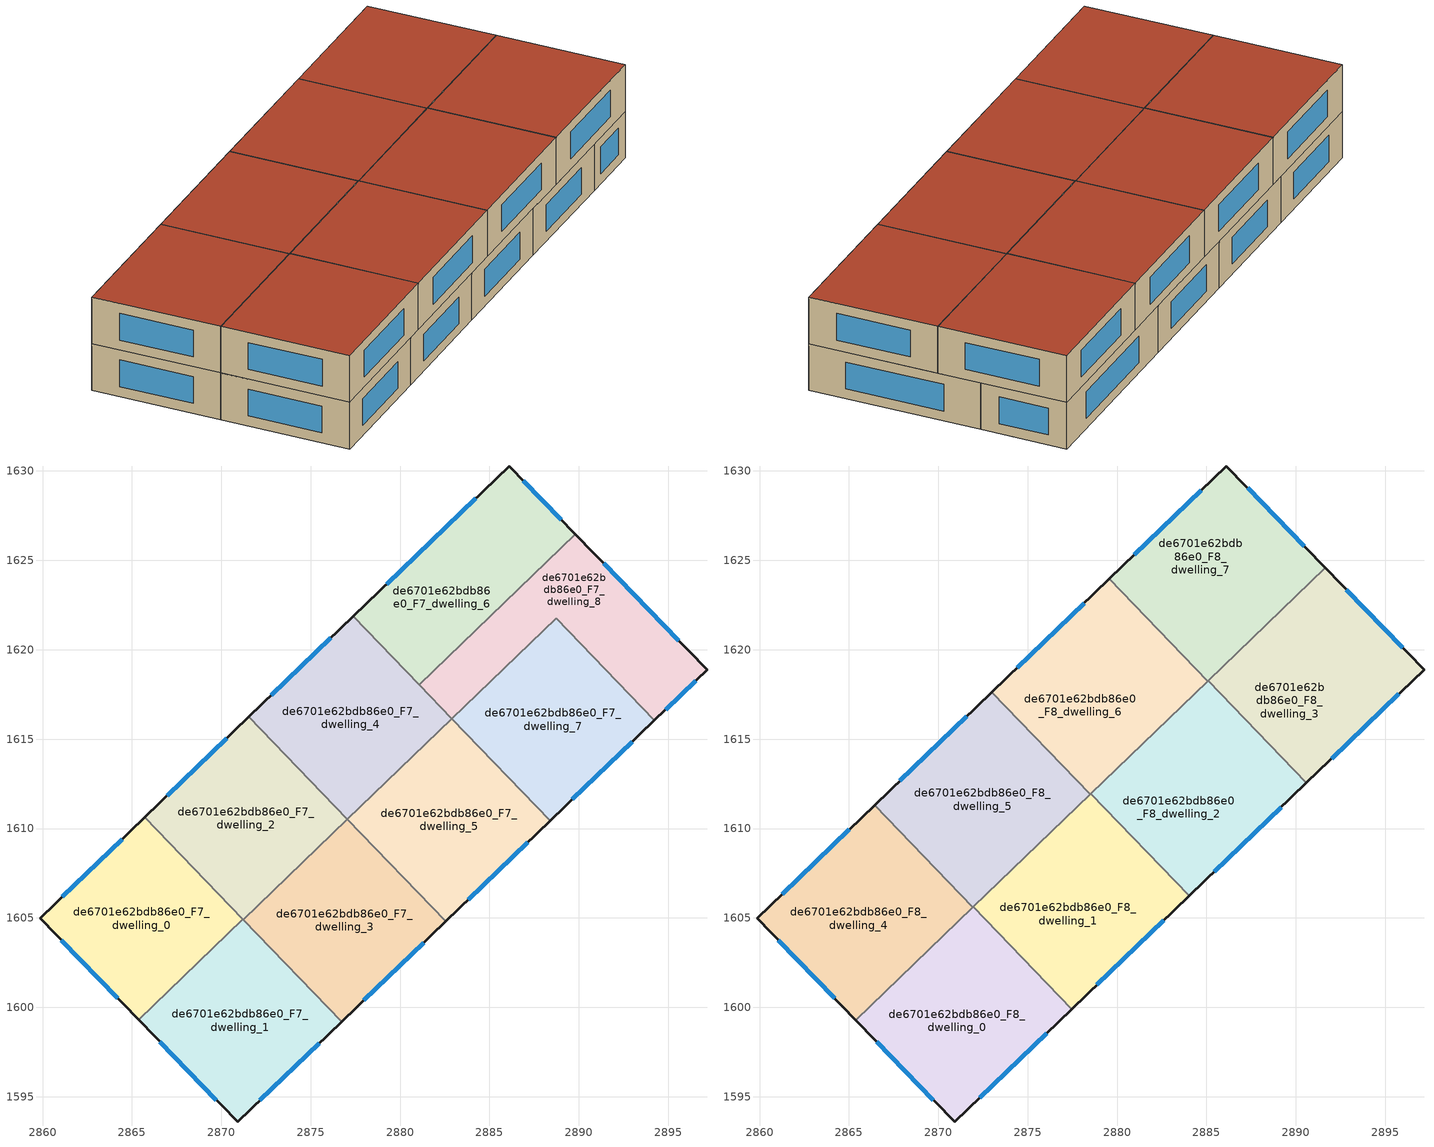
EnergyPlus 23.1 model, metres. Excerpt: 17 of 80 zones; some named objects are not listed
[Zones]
de6701e62bdb86e0_F7_dwelling_0
 floor to de6701e62bdb86e0_F6_dwelling_0 (EU_floor_Construction): 2865.72,1610.62 2871.21,1604.92 2865.38,1599.3 2859.86,1604.98 z21
 wall outside (EU_wall_Construction): 2865.72,1610.62 2859.86,1604.98 2865.38,1599.3 z21:24
 wall to de6701e62bdb86e0_F7_dwelling_1 (EU_wall_Construction): 2865.38,1599.3 2871.21,1604.92 z21:24
 wall to de6701e62bdb86e0_F7_dwelling_2 (EU_wall_Construction): 2871.21,1604.92 2865.72,1610.62 z21:24
 window (EU_Window_Construction): 2861.04,1603.76 2864.19,1600.51 / 2864.46,1609.41 2861.11,1606.19 z21.64:23.36
de6701e62bdb86e0_F7_dwelling_1
 floor to de6701e62bdb86e0_F6_dwelling_1 (EU_floor_Construction): 2871.21,1604.92 2876.73,1599.19 2870.91,1593.59 2865.38,1599.3 z21
 wall outside (EU_wall_Construction): 2865.38,1599.3 2870.91,1593.59 2876.73,1599.19 z21:24
 wall to de6701e62bdb86e0_F7_dwelling_3 (EU_wall_Construction): 2876.73,1599.19 2871.22,1604.9 z21:24
 wall to de6701e62bdb86e0_F7_dwelling_2 (EU_wall_Construction): 2871.22,1604.91 2871.21,1604.92 z21:24
 window (EU_Window_Construction): 2866.56,1598.07 2869.73,1594.81 / 2872.16,1594.79 2875.48,1597.99 z21.64:23.36
de6701e62bdb86e0_F7_dwelling_2
 floor to de6701e62bdb86e0_F6_dwelling_2 (EU_floor_Construction): 2871.55,1616.24 2877.05,1610.53 2871.22,1604.91 2865.72,1610.62 z21
 wall outside (EU_wall_Construction): 2871.55,1616.24 2865.72,1610.62 z21:24
 wall to de6701e62bdb86e0_F7_dwelling_4 (EU_wall_Construction): 2877.05,1610.53 2871.55,1616.24 z21:24
 wall to de6701e62bdb86e0_F7_dwelling_3 (EU_wall_Construction): 2871.22,1604.91 2877.05,1610.53 z21:24
 window (EU_Window_Construction): 2870.3,1615.04 2866.96,1611.82 z21.64:23.36
 ceiling adiabatic (EU_roof_Construction): 2877.05,1610.53 2871.55,1616.24 2866.43,1611.31 2871.94,1605.6 z24
de6701e62bdb86e0_F7_dwelling_3
 floor to de6701e62bdb86e0_F6_dwelling_3 (EU_floor_Construction): 2877.05,1610.53 2882.56,1604.81 2876.73,1599.19 2871.22,1604.91 z21
 wall outside (EU_wall_Construction): 2876.73,1599.19 2882.56,1604.81 z21:24
 wall to de6701e62bdb86e0_F7_dwelling_5 (EU_wall_Construction): 2882.56,1604.81 2877.05,1610.53 z21:24
 window (EU_Window_Construction): 2877.98,1600.39 2881.31,1603.61 z21.64:23.36
de6701e62bdb86e0_F7_dwelling_4
 floor to de6701e62bdb86e0_F6_dwelling_4 (EU_floor_Construction): 2877.38,1621.86 2882.89,1616.14 2877.05,1610.53 2871.55,1616.24 z21
 wall outside (EU_wall_Construction): 2877.38,1621.86 2871.55,1616.24 z21:24
 wall to de6701e62bdb86e0_F7_dwelling_5 (EU_wall_Construction): 2877.05,1610.53 2882.89,1616.14 z21:24
 wall to de6701e62bdb86e0_F7_dwelling_6 (EU_wall_Construction): 2881.06,1618.04 2877.38,1621.86 z21:24
 wall to de6701e62bdb86e0_F7_dwelling_8 (EU_wall_Construction): 2882.89,1616.14 2881.06,1618.04 z21:24
 window (EU_Window_Construction): 2876.13,1620.66 2872.8,1617.44 z21.64:23.36
 ceiling adiabatic (EU_roof_Construction): 2878.5,1611.92 2873,1617.63 2871.55,1616.24 2877.05,1610.53 z24
de6701e62bdb86e0_F7_dwelling_5
 floor to de6701e62bdb86e0_F6_dwelling_5 (EU_floor_Construction): 2882.89,1616.14 2888.39,1610.43 2882.56,1604.81 2877.05,1610.53 z21
 wall outside (EU_wall_Construction): 2882.56,1604.81 2888.39,1610.43 z21:24
 wall to de6701e62bdb86e0_F7_dwelling_7 (EU_wall_Construction): 2888.39,1610.43 2882.89,1616.14 z21:24
 window (EU_Window_Construction): 2883.81,1606.01 2887.14,1609.23 z21.64:23.36
 ceiling adiabatic (EU_roof_Construction): 2884.03,1606.23 2882.56,1604.81 2888.39,1610.43 2882.89,1616.14 2878.52,1611.94 z24
de6701e62bdb86e0_F7_dwelling_6
 floor to de6701e62bdb86e0_F6_dwelling_6 (EU_floor_Construction): 2886.11,1630.27 2889.8,1626.47 2881.06,1618.04 2877.38,1621.86 z21
 wall outside (EU_wall_Construction): 2889.8,1626.47 2886.11,1630.27 2877.38,1621.86 z21:24
 wall to de6701e62bdb86e0_F7_dwelling_8 (EU_wall_Construction): 2881.06,1618.04 2889.8,1626.47 z21:24
 window (EU_Window_Construction): 2889.01,1627.28 2886.9,1629.45 / 2884.24,1628.47 2879.25,1623.66 z21.64:23.36
de6701e62bdb86e0_F7_dwelling_7
 floor to de6701e62bdb86e0_F6_dwelling_7 (EU_floor_Construction): 2888.72,1621.76 2894.23,1616.05 2888.39,1610.43 2882.89,1616.14 z21
 wall outside (EU_wall_Construction): 2888.39,1610.43 2894.23,1616.05 z21:24
 wall to de6701e62bdb86e0_F7_dwelling_8 (EU_wall_Construction): 2894.23,1616.05 2888.72,1621.76 2882.89,1616.14 z21:24
 window (EU_Window_Construction): 2889.64,1611.63 2892.98,1614.85 z21.64:23.36
de6701e62bdb86e0_F7_dwelling_8
 floor to de6701e62bdb86e0_F6_dwelling_8 (EU_floor_Construction): 2889.8,1626.47 2897.17,1618.88 2894.23,1616.05 2888.72,1621.76 2882.89,1616.14 2881.06,1618.04 z21
 wall outside (EU_wall_Construction): 2894.23,1616.05 2897.17,1618.88 2889.8,1626.47 z21:24
 window (EU_Window_Construction): 2895.59,1620.51 2891.38,1624.84 / 2894.86,1616.66 2896.54,1618.27 z21.64:23.36
de6701e62bdb86e0_F8_dwelling_0
 floor to de6701e62bdb86e0_F7_dwelling_1 (EU_floor_Construction): 2871.22,1604.9 2876.73,1599.19 2870.91,1593.59 2865.39,1599.29 z24
 floor to de6701e62bdb86e0_F7_dwelling_3 (EU_floor_Construction): 2871.96,1605.62 2877.47,1599.9 2876.73,1599.19 2871.22,1604.91 z24
 wall outside (EU_wall_Construction): 2865.39,1599.29 2870.91,1593.59 2877.47,1599.9 z24:27
 wall to de6701e62bdb86e0_F8_dwelling_1 (EU_wall_Construction): 2877.47,1599.9 2871.96,1605.62 z24:27
 wall to de6701e62bdb86e0_F8_dwelling_4 (EU_wall_Construction): 2871.94,1605.6 2865.39,1599.29 z24:27
 wall to de6701e62bdb86e0_F8_dwelling_5 (EU_wall_Construction): 2871.96,1605.62 2871.94,1605.6 z24:27
 window (EU_Window_Construction): 2872.32,1594.94 2876.06,1598.55 / 2866.57,1598.07 2869.73,1594.81 z24.64:26.36
 roof outside (EU_roof_Construction): 2877.47,1599.9 2871.96,1605.62 2865.39,1599.29 2870.91,1593.59 z27
de6701e62bdb86e0_F8_dwelling_1
 floor to de6701e62bdb86e0_F7_dwelling_3 (EU_floor_Construction): 2877.06,1610.52 2882.56,1604.81 2877.47,1599.9 2871.96,1605.62 z24
 floor to de6701e62bdb86e0_F7_dwelling_5 (EU_floor_Construction): 2878.52,1611.94 2884.03,1606.23 2882.56,1604.81 2877.06,1610.52 z24
 wall outside (EU_wall_Construction): 2877.47,1599.9 2884.03,1606.23 z24:27
 wall to de6701e62bdb86e0_F8_dwelling_2 (EU_wall_Construction): 2884.03,1606.23 2878.52,1611.94 z24:27
 wall to de6701e62bdb86e0_F8_dwelling_5 (EU_wall_Construction): 2878.5,1611.92 2871.96,1605.62 z24:27
 wall to de6701e62bdb86e0_F8_dwelling_6 (EU_wall_Construction): 2878.52,1611.94 2878.5,1611.92 z24:27
 window (EU_Window_Construction): 2878.87,1601.26 2882.62,1604.87 z24.64:26.36
 roof outside (EU_roof_Construction): 2884.03,1606.23 2878.52,1611.94 2871.96,1605.62 2877.47,1599.9 z27
de6701e62bdb86e0_F8_dwelling_2
 floor adiabatic (EU_floor_Construction): 2882.89,1616.14 2888.39,1610.43 2884.03,1606.23 2878.52,1611.94 z24
 floor to de6701e62bdb86e0_F7_dwelling_7 (EU_floor_Construction): 2885.09,1618.26 2890.59,1612.55 2888.39,1610.43 2882.89,1616.14 z24
 wall outside (EU_wall_Construction): 2884.03,1606.23 2890.59,1612.55 z24:27
 wall to de6701e62bdb86e0_F8_dwelling_3 (EU_wall_Construction): 2890.59,1612.55 2885.09,1618.26 z24:27
 wall to de6701e62bdb86e0_F8_dwelling_6 (EU_wall_Construction): 2885.07,1618.24 2878.52,1611.94 z24:27
 wall to de6701e62bdb86e0_F8_dwelling_7 (EU_wall_Construction): 2885.09,1618.26 2885.07,1618.24 z24:27
 window (EU_Window_Construction): 2885.43,1607.58 2889.19,1611.19 z24.64:26.36
 roof outside (EU_roof_Construction): 2890.59,1612.55 2885.09,1618.26 2878.52,1611.94 2884.03,1606.23 z27
de6701e62bdb86e0_F8_dwelling_3
 floor to de6701e62bdb86e0_F7_dwelling_7 (EU_floor_Construction): 2888.72,1621.76 2894.23,1616.05 2890.59,1612.55 2885.09,1618.26 z24
 floor to de6701e62bdb86e0_F7_dwelling_8 (EU_floor_Construction): 2891.64,1624.57 2897.17,1618.88 2894.23,1616.05 2888.72,1621.76 z24
 wall outside (EU_wall_Construction): 2890.59,1612.55 2897.17,1618.88 2891.64,1624.57 z24:27
 wall to de6701e62bdb86e0_F8_dwelling_7 (EU_wall_Construction): 2891.64,1624.57 2885.09,1618.26 z24:27
 window (EU_Window_Construction): 2895.98,1620.1 2892.82,1623.35 / 2892,1613.9 2895.76,1617.52 z24.64:26.36
 roof outside (EU_roof_Construction): 2897.17,1618.88 2891.64,1624.57 2885.09,1618.26 2890.59,1612.55 z27
de6701e62bdb86e0_F8_dwelling_4
 floor to de6701e62bdb86e0_F7_dwelling_0 (EU_floor_Construction): 2865.72,1610.62 2871.21,1604.92 2865.38,1599.3 2859.86,1604.98 z24
 floor to de6701e62bdb86e0_F7_dwelling_2 (EU_floor_Construction): 2866.43,1611.31 2871.94,1605.6 2871.22,1604.91 2865.72,1610.62 z24
 floor to de6701e62bdb86e0_F7_dwelling_1 (EU_floor_Construction): 2871.21,1604.92 2871.22,1604.9 2865.39,1599.29 2865.38,1599.3 z24
 wall outside (EU_wall_Construction): 2866.43,1611.31 2859.86,1604.98 2865.39,1599.29 z24:27
 wall to de6701e62bdb86e0_F8_dwelling_5 (EU_wall_Construction): 2871.94,1605.6 2866.43,1611.31 z24:27
 window (EU_Window_Construction): 2861.04,1603.76 2864.2,1600.5 / 2865.02,1609.96 2861.27,1606.34 z24.64:26.36
 roof outside (EU_roof_Construction): 2871.94,1605.6 2866.43,1611.31 2859.86,1604.98 2865.39,1599.29 z27
de6701e62bdb86e0_F8_dwelling_5
 floor adiabatic (EU_floor_Construction): 2873,1617.63 2878.5,1611.92 2871.94,1605.6 2866.43,1611.31 z24
 wall outside (EU_wall_Construction): 2873,1617.63 2866.43,1611.31 z24:27
 wall to de6701e62bdb86e0_F8_dwelling_6 (EU_wall_Construction): 2878.5,1611.92 2873,1617.63 z24:27
 window (EU_Window_Construction): 2871.59,1616.28 2867.84,1612.67 z24.64:26.36
 roof outside (EU_roof_Construction): 2878.5,1611.92 2873,1617.63 2866.43,1611.31 2871.94,1605.6 z27
de6701e62bdb86e0_F8_dwelling_6
 floor to de6701e62bdb86e0_F7_dwelling_4 (EU_floor_Construction): 2877.38,1621.86 2882.89,1616.14 2878.5,1611.92 2873,1617.63 z24
 floor to de6701e62bdb86e0_F7_dwelling_6 (EU_floor_Construction): 2879.56,1623.96 2883.24,1620.14 2881.06,1618.04 2877.38,1621.86 z24
 floor to de6701e62bdb86e0_F7_dwelling_8 (EU_floor_Construction): 2883.24,1620.14 2885.07,1618.24 2882.89,1616.14 2881.06,1618.04 z24
 wall outside (EU_wall_Construction): 2879.56,1623.96 2873,1617.63 z24:27
 wall to de6701e62bdb86e0_F8_dwelling_7 (EU_wall_Construction): 2885.07,1618.24 2879.56,1623.96 z24:27
 window (EU_Window_Construction): 2878.15,1622.6 2874.4,1618.99 z24.64:26.36
 roof outside (EU_roof_Construction): 2885.07,1618.24 2879.56,1623.96 2873,1617.63 2878.5,1611.92 z27
de6701e62bdb86e0_F8_dwelling_7
 floor to de6701e62bdb86e0_F7_dwelling_6 (EU_floor_Construction): 2886.11,1630.27 2889.8,1626.47 2883.24,1620.14 2879.56,1623.96 z24
 floor to de6701e62bdb86e0_F7_dwelling_8 (EU_floor_Construction): 2889.8,1626.47 2891.64,1624.57 2885.07,1618.24 2883.24,1620.14 z24
 wall outside (EU_wall_Construction): 2891.64,1624.57 2886.11,1630.27 2879.56,1623.96 z24:27
 window (EU_Window_Construction): 2890.46,1625.79 2887.3,1629.05 / 2884.71,1628.92 2880.96,1625.31 z24.64:26.36
 roof outside (EU_roof_Construction): 2891.64,1624.57 2886.11,1630.27 2879.56,1623.96 2885.07,1618.24 z27
[Building]
EU S2 Campaign: North Axis=0; Terrain=City; Solar Distribution=FullExterior
[Site:Location]
Yerevan-Zvartnots.Intl.AP: Latitude=40.15; Longitude=44.383; Time Zone=4; Elevation=854
[SizingPeriod:WeatherFileDays]
AnnualSizingPeriod: Begin Month=1; Begin Day of Month=1; End Month=12; End Day of Month=31; Day of Week for Start Day=Monday; Use Weather File Daylight Saving Period=No; Use Weather File Rain and Snow Indicators=No
[MATERIAL]
EU_InternalMass_Material: Roughness=MediumRough; Thickness=0.1; Conductivity=1; Density=1800; Specific Heat=900; Thermal Absorptance=0.9; Solar Absorptance=0.7; Visible Absorptance=0.7
[MATERIAL:NOMASS] Roughness=MediumRough; Thermal Absorptance=0.9; Solar Absorptance=0.7; Visible Absorptance=0.7
Name | Thermal Resistance
EU_wall_NoMass | 1.05043
EU_roof_NoMass | 1.45357
EU_floor_NoMass | 0.478065
[WINDOWMATERIAL:SIMPLEGLAZINGSYSTEM]
EU_Window_SimpleGlazing: UFactor=2.5566; Solar Heat Gain Coefficient=0.75; Visible Transmittance=0.75
[CONSTRUCTION]
EU_wall_Construction: EU_wall_NoMass
EU_roof_Construction: EU_roof_NoMass
EU_floor_Construction: EU_floor_NoMass
EU_Window_Construction: EU_Window_SimpleGlazing
EU_InternalMass_Construction: EU_InternalMass_Material
[ZONE] Type=1; Multiplier=1; Ceiling Height=autocalculate; Floor Area=autocalculate; Part of Total Floor Area=Yes
Name | Volume
de6701e62bdb86e0_F7_dwelling_0 | 192.84
de6701e62bdb86e0_F8_dwelling_0; de6701e62bdb86e0_F8_dwelling_3 | 216.922
de6701e62bdb86e0_F7_dwelling_1 | 192.838
de6701e62bdb86e0_F8_dwelling_1 | 216.928
de6701e62bdb86e0_F7_dwelling_2; de6701e62bdb86e0_F7_dwelling_4 | 192.855
de6701e62bdb86e0_F8_dwelling_2 | 216.947
de6701e62bdb86e0_F7_dwelling_3; de6701e62bdb86e0_F7_dwelling_5 | 192.839
de6701e62bdb86e0_F8_dwelling_4; de6701e62bdb86e0_F8_dwelling_7 | 216.961
de6701e62bdb86e0_F8_dwelling_5 | 216.968
de6701e62bdb86e0_F7_dwelling_6 | 192.829
de6701e62bdb86e0_F8_dwelling_6 | 216.984
de6701e62bdb86e0_F7_dwelling_7 | 192.805
de6701e62bdb86e0_F7_dwelling_8 | 192.865
[INTERNALMASS] Construction=EU_InternalMass_Construction
Name | Zone or ZoneList | Surface Area
de6701e62bdb86e0_F7_dwelling_0_EU_InternalMass | de6701e62bdb86e0_F7_dwelling_0 | 64.2799
de6701e62bdb86e0_F7_dwelling_1_EU_InternalMass | de6701e62bdb86e0_F7_dwelling_1 | 64.2777
de6701e62bdb86e0_F7_dwelling_2_EU_InternalMass | de6701e62bdb86e0_F7_dwelling_2 | 64.285
de6701e62bdb86e0_F7_dwelling_3_EU_InternalMass | de6701e62bdb86e0_F7_dwelling_3 | 64.2794
de6701e62bdb86e0_F7_dwelling_4_EU_InternalMass | de6701e62bdb86e0_F7_dwelling_4 | 64.285
de6701e62bdb86e0_F7_dwelling_5_EU_InternalMass | de6701e62bdb86e0_F7_dwelling_5 | 64.2794
de6701e62bdb86e0_F7_dwelling_6_EU_InternalMass | de6701e62bdb86e0_F7_dwelling_6 | 64.2757
de6701e62bdb86e0_F7_dwelling_7_EU_InternalMass | de6701e62bdb86e0_F7_dwelling_7 | 64.2682
de6701e62bdb86e0_F7_dwelling_8_EU_InternalMass | de6701e62bdb86e0_F7_dwelling_8 | 64.2882
de6701e62bdb86e0_F8_dwelling_0_EU_InternalMass | de6701e62bdb86e0_F8_dwelling_0 | 72.3075
de6701e62bdb86e0_F8_dwelling_1_EU_InternalMass | de6701e62bdb86e0_F8_dwelling_1 | 72.3096
de6701e62bdb86e0_F8_dwelling_2_EU_InternalMass | de6701e62bdb86e0_F8_dwelling_2 | 72.3153
de6701e62bdb86e0_F8_dwelling_3_EU_InternalMass | de6701e62bdb86e0_F8_dwelling_3 | 72.3075
de6701e62bdb86e0_F8_dwelling_4_EU_InternalMass | de6701e62bdb86e0_F8_dwelling_4 | 72.3204
de6701e62bdb86e0_F8_dwelling_5_EU_InternalMass | de6701e62bdb86e0_F8_dwelling_5 | 72.3225
de6701e62bdb86e0_F8_dwelling_6_EU_InternalMass | de6701e62bdb86e0_F8_dwelling_6 | 72.3282
de6701e62bdb86e0_F8_dwelling_7_EU_InternalMass | de6701e62bdb86e0_F8_dwelling_7 | 72.3204
[OTHEREQUIPMENT] Fuel Type=Electricity; Design Level Calculation Method=Watts/Area; Power per Zone Floor Area=1; Fraction Latent=0; Fraction Radiant=0; Fraction Lost=0; Carbon Dioxide Generation Rate=0; EndUse Subcategory=EU_Step8_InternalGains
Name | Zone or ZoneList or Space or SpaceList | Schedule
EU_Step8_InternalGain_de6701e62bdb86e0_F7_dwelling_0_f000 | de6701e62bdb86e0_F7_dwelling_0 | EU_Step8_GainSchedule_de6701e62bdb86e0_F7_dwelling_0_f000
EU_Step8_InternalGain_de6701e62bdb86e0_F7_dwelling_1_f000 | de6701e62bdb86e0_F7_dwelling_1 | EU_Step8_GainSchedule_de6701e62bdb86e0_F7_dwelling_1_f000
EU_Step8_InternalGain_de6701e62bdb86e0_F7_dwelling_2_f000 | de6701e62bdb86e0_F7_dwelling_2 | EU_Step8_GainSchedule_de6701e62bdb86e0_F7_dwelling_2_f000
EU_Step8_InternalGain_de6701e62bdb86e0_F7_dwelling_3_f000 | de6701e62bdb86e0_F7_dwelling_3 | EU_Step8_GainSchedule_de6701e62bdb86e0_F7_dwelling_3_f000
EU_Step8_InternalGain_de6701e62bdb86e0_F7_dwelling_4_f000 | de6701e62bdb86e0_F7_dwelling_4 | EU_Step8_GainSchedule_de6701e62bdb86e0_F7_dwelling_4_f000
EU_Step8_InternalGain_de6701e62bdb86e0_F7_dwelling_5_f000 | de6701e62bdb86e0_F7_dwelling_5 | EU_Step8_GainSchedule_de6701e62bdb86e0_F7_dwelling_5_f000
EU_Step8_InternalGain_de6701e62bdb86e0_F7_dwelling_6_f000 | de6701e62bdb86e0_F7_dwelling_6 | EU_Step8_GainSchedule_de6701e62bdb86e0_F7_dwelling_6_f000
EU_Step8_InternalGain_de6701e62bdb86e0_F7_dwelling_7_f000 | de6701e62bdb86e0_F7_dwelling_7 | EU_Step8_GainSchedule_de6701e62bdb86e0_F7_dwelling_7_f000
EU_Step8_InternalGain_de6701e62bdb86e0_F7_dwelling_8_f000 | de6701e62bdb86e0_F7_dwelling_8 | EU_Step8_GainSchedule_de6701e62bdb86e0_F7_dwelling_8_f000
EU_Step8_InternalGain_de6701e62bdb86e0_F8_dwelling_0_f000 | de6701e62bdb86e0_F8_dwelling_0 | EU_Step8_GainSchedule_de6701e62bdb86e0_F8_dwelling_0_f000
EU_Step8_InternalGain_de6701e62bdb86e0_F8_dwelling_1_f000 | de6701e62bdb86e0_F8_dwelling_1 | EU_Step8_GainSchedule_de6701e62bdb86e0_F8_dwelling_1_f000
EU_Step8_InternalGain_de6701e62bdb86e0_F8_dwelling_2_f000 | de6701e62bdb86e0_F8_dwelling_2 | EU_Step8_GainSchedule_de6701e62bdb86e0_F8_dwelling_2_f000
EU_Step8_InternalGain_de6701e62bdb86e0_F8_dwelling_3_f000 | de6701e62bdb86e0_F8_dwelling_3 | EU_Step8_GainSchedule_de6701e62bdb86e0_F8_dwelling_3_f000
EU_Step8_InternalGain_de6701e62bdb86e0_F8_dwelling_4_f000 | de6701e62bdb86e0_F8_dwelling_4 | EU_Step8_GainSchedule_de6701e62bdb86e0_F8_dwelling_4_f000
EU_Step8_InternalGain_de6701e62bdb86e0_F8_dwelling_5_f000 | de6701e62bdb86e0_F8_dwelling_5 | EU_Step8_GainSchedule_de6701e62bdb86e0_F8_dwelling_5_f000
EU_Step8_InternalGain_de6701e62bdb86e0_F8_dwelling_6_f000 | de6701e62bdb86e0_F8_dwelling_6 | EU_Step8_GainSchedule_de6701e62bdb86e0_F8_dwelling_6_f000
EU_Step8_InternalGain_de6701e62bdb86e0_F8_dwelling_7_f000 | de6701e62bdb86e0_F8_dwelling_7 | EU_Step8_GainSchedule_de6701e62bdb86e0_F8_dwelling_7_f000
[ZONEVENTILATION:DESIGNFLOWRATE] Schedule=EU_AlwaysOn; Design Flow Rate Calculation Method=AirChanges/Hour; Air Changes per Hour=0.557805; Ventilation Type=Natural; Fan Pressure Rise=0; Fan Total Efficiency=1; Constant Term Coefficient=1; Temperature Term Coefficient=0; Velocity Term Coefficient=0; Velocity Squared Term Coefficient=0; Minimum Indoor Temperature=-100; Maximum Indoor Temperature=100; Delta Temperature=-100; Minimum Outdoor Temperature=-100; Maximum Outdoor Temperature=100; Maximum Wind Speed=40
Name | Zone or ZoneList or Space or SpaceList
EU_ConstantAir_de6701e62bdb86e0_F7_dwelling_0 | de6701e62bdb86e0_F7_dwelling_0
EU_ConstantAir_de6701e62bdb86e0_F7_dwelling_1 | de6701e62bdb86e0_F7_dwelling_1
EU_ConstantAir_de6701e62bdb86e0_F7_dwelling_2 | de6701e62bdb86e0_F7_dwelling_2
EU_ConstantAir_de6701e62bdb86e0_F7_dwelling_3 | de6701e62bdb86e0_F7_dwelling_3
EU_ConstantAir_de6701e62bdb86e0_F7_dwelling_4 | de6701e62bdb86e0_F7_dwelling_4
EU_ConstantAir_de6701e62bdb86e0_F7_dwelling_5 | de6701e62bdb86e0_F7_dwelling_5
EU_ConstantAir_de6701e62bdb86e0_F7_dwelling_6 | de6701e62bdb86e0_F7_dwelling_6
EU_ConstantAir_de6701e62bdb86e0_F7_dwelling_7 | de6701e62bdb86e0_F7_dwelling_7
EU_ConstantAir_de6701e62bdb86e0_F7_dwelling_8 | de6701e62bdb86e0_F7_dwelling_8
EU_ConstantAir_de6701e62bdb86e0_F8_dwelling_0 | de6701e62bdb86e0_F8_dwelling_0
EU_ConstantAir_de6701e62bdb86e0_F8_dwelling_1 | de6701e62bdb86e0_F8_dwelling_1
EU_ConstantAir_de6701e62bdb86e0_F8_dwelling_2 | de6701e62bdb86e0_F8_dwelling_2
EU_ConstantAir_de6701e62bdb86e0_F8_dwelling_3 | de6701e62bdb86e0_F8_dwelling_3
EU_ConstantAir_de6701e62bdb86e0_F8_dwelling_4 | de6701e62bdb86e0_F8_dwelling_4
EU_ConstantAir_de6701e62bdb86e0_F8_dwelling_5 | de6701e62bdb86e0_F8_dwelling_5
EU_ConstantAir_de6701e62bdb86e0_F8_dwelling_6 | de6701e62bdb86e0_F8_dwelling_6
EU_ConstantAir_de6701e62bdb86e0_F8_dwelling_7 | de6701e62bdb86e0_F8_dwelling_7
[HVACTEMPLATE:ZONE:IDEALLOADSAIRSYSTEM] System Availability Schedule=EU_AlwaysOn; Maximum Heating Supply Air Temperature=50; Minimum Cooling Supply Air Temperature=13; Maximum Heating Supply Air Humidity Ratio=0.0156; Minimum Cooling Supply Air Humidity Ratio=0.0077; Heating Limit=NoLimit; Cooling Limit=NoLimit; Heating Availability Schedule=EU_AlwaysOn; Cooling Availability Schedule=EU_CoolingOff; Dehumidification Control Type=ConstantSensibleHeatRatio; Cooling Sensible Heat Ratio=0.7; Dehumidification Setpoint=60; Humidification Control Type=None; Humidification Setpoint=30; Outdoor Air Method=None; Outdoor Air Flow Rate per Person=0.00944; Outdoor Air Flow Rate per Zone Floor Area=0; Outdoor Air Flow Rate per Zone=0; Demand Controlled Ventilation Type=None; Outdoor Air Economizer Type=NoEconomizer; Heat Recovery Type=None; Sensible Heat Recovery Effectiveness=0.7; Latent Heat Recovery Effectiveness=0.65
Name | Template Thermostat
de6701e62bdb86e0_F7_dwelling_0 | EU_HeatOnly_de6701e62bdb86e0_F7_dwelling_0
de6701e62bdb86e0_F7_dwelling_1 | EU_HeatOnly_de6701e62bdb86e0_F7_dwelling_1
de6701e62bdb86e0_F7_dwelling_2 | EU_HeatOnly_de6701e62bdb86e0_F7_dwelling_2
de6701e62bdb86e0_F7_dwelling_3 | EU_HeatOnly_de6701e62bdb86e0_F7_dwelling_3
de6701e62bdb86e0_F7_dwelling_4 | EU_HeatOnly_de6701e62bdb86e0_F7_dwelling_4
de6701e62bdb86e0_F7_dwelling_5 | EU_HeatOnly_de6701e62bdb86e0_F7_dwelling_5
de6701e62bdb86e0_F7_dwelling_6 | EU_HeatOnly_de6701e62bdb86e0_F7_dwelling_6
de6701e62bdb86e0_F7_dwelling_7 | EU_HeatOnly_de6701e62bdb86e0_F7_dwelling_7
de6701e62bdb86e0_F7_dwelling_8 | EU_HeatOnly_de6701e62bdb86e0_F7_dwelling_8
de6701e62bdb86e0_F8_dwelling_0 | EU_HeatOnly_de6701e62bdb86e0_F8_dwelling_0
de6701e62bdb86e0_F8_dwelling_1 | EU_HeatOnly_de6701e62bdb86e0_F8_dwelling_1
de6701e62bdb86e0_F8_dwelling_2 | EU_HeatOnly_de6701e62bdb86e0_F8_dwelling_2
de6701e62bdb86e0_F8_dwelling_3 | EU_HeatOnly_de6701e62bdb86e0_F8_dwelling_3
de6701e62bdb86e0_F8_dwelling_4 | EU_HeatOnly_de6701e62bdb86e0_F8_dwelling_4
de6701e62bdb86e0_F8_dwelling_5 | EU_HeatOnly_de6701e62bdb86e0_F8_dwelling_5
de6701e62bdb86e0_F8_dwelling_6 | EU_HeatOnly_de6701e62bdb86e0_F8_dwelling_6
de6701e62bdb86e0_F8_dwelling_7 | EU_HeatOnly_de6701e62bdb86e0_F8_dwelling_7
[SIZING:ZONE] Zone Cooling Design Supply Air Temperature Input Method=SupplyAirTemperature; Zone Cooling Design Supply Air Temperature=13; Zone Heating Design Supply Air Temperature Input Method=SupplyAirTemperature; Zone Heating Design Supply Air Temperature=50; Zone Cooling Design Supply Air Humidity Ratio=0.008; Zone Heating Design Supply Air Humidity Ratio=0.008; Cooling Design Air Flow Method=DesignDay; Cooling Design Air Flow Rate=0; Cooling Minimum Air Flow per Zone Floor Area=0.000762; Cooling Minimum Air Flow=0; Cooling Minimum Air Flow Fraction=0.2; Heating Design Air Flow Method=DesignDay; Heating Design Air Flow Rate=0; Heating Maximum Air Flow per Zone Floor Area=0.002032; Heating Maximum Air Flow=0.141576; Heating Maximum Air Flow Fraction=0.3; Account for Dedicated Outdoor Air System=No; Dedicated Outdoor Air System Control Strategy=NeutralSupplyAir; Dedicated Outdoor Air Low Setpoint Temperature for Design=autosize; Dedicated Outdoor Air High Setpoint Temperature for Design=autosize; Zone Load Sizing Method=Sensible Load Only No Latent Load; Zone Latent Cooling Design Supply Air Humidity Ratio Input Method=HumidityRatioDifference; Zone Cooling Design Supply Air Humidity Ratio Difference=0.005; Zone Latent Heating Design Supply Air Humidity Ratio Input Method=HumidityRatioDifference; Zone Humidification Design Supply Air Humidity Ratio Difference=0.005
de6701e62bdb86e0_F7_dwelling_0; de6701e62bdb86e0_F7_dwelling_1; de6701e62bdb86e0_F7_dwelling_2; de6701e62bdb86e0_F7_dwelling_3; de6701e62bdb86e0_F7_dwelling_4; de6701e62bdb86e0_F7_dwelling_5; de6701e62bdb86e0_F7_dwelling_6; de6701e62bdb86e0_F7_dwelling_7; de6701e62bdb86e0_F7_dwelling_8; de6701e62bdb86e0_F8_dwelling_0; de6701e62bdb86e0_F8_dwelling_1; de6701e62bdb86e0_F8_dwelling_2; de6701e62bdb86e0_F8_dwelling_3; de6701e62bdb86e0_F8_dwelling_4; de6701e62bdb86e0_F8_dwelling_5; de6701e62bdb86e0_F8_dwelling_6; de6701e62bdb86e0_F8_dwelling_7
[SCHEDULE:CONSTANT]
Name | Hourly Value
EU_AlwaysOn | 1
EU_CoolingOff | 0
[SCHEDULE:FILE] Column Number=1; Rows to Skip at Top=0; Number of Hours of Data=8760; Column Separator=Comma; Interpolate to Timestep=No; Minutes per Item=60; Adjust Schedule for Daylight Savings=Yes
Name | File
EU_Step8_GainSchedule_de6701e62bdb86e0_F7_dwelling_0_f000 | ../../schedules/de6701e62bdb86e0/de6701e62bdb86e0_F7_dwelling_0_f000_gain.csv
EU_Step8_GainSchedule_de6701e62bdb86e0_F7_dwelling_1_f000 | ../../schedules/de6701e62bdb86e0/de6701e62bdb86e0_F7_dwelling_1_f000_gain.csv
EU_Step8_GainSchedule_de6701e62bdb86e0_F7_dwelling_2_f000 | ../../schedules/de6701e62bdb86e0/de6701e62bdb86e0_F7_dwelling_2_f000_gain.csv
EU_Step8_GainSchedule_de6701e62bdb86e0_F7_dwelling_3_f000 | ../../schedules/de6701e62bdb86e0/de6701e62bdb86e0_F7_dwelling_3_f000_gain.csv
EU_Step8_GainSchedule_de6701e62bdb86e0_F7_dwelling_4_f000 | ../../schedules/de6701e62bdb86e0/de6701e62bdb86e0_F7_dwelling_4_f000_gain.csv
EU_Step8_GainSchedule_de6701e62bdb86e0_F7_dwelling_5_f000 | ../../schedules/de6701e62bdb86e0/de6701e62bdb86e0_F7_dwelling_5_f000_gain.csv
EU_Step8_GainSchedule_de6701e62bdb86e0_F7_dwelling_6_f000 | ../../schedules/de6701e62bdb86e0/de6701e62bdb86e0_F7_dwelling_6_f000_gain.csv
EU_Step8_GainSchedule_de6701e62bdb86e0_F7_dwelling_7_f000 | ../../schedules/de6701e62bdb86e0/de6701e62bdb86e0_F7_dwelling_7_f000_gain.csv
EU_Step8_GainSchedule_de6701e62bdb86e0_F7_dwelling_8_f000 | ../../schedules/de6701e62bdb86e0/de6701e62bdb86e0_F7_dwelling_8_f000_gain.csv
EU_Step8_GainSchedule_de6701e62bdb86e0_F8_dwelling_0_f000 | ../../schedules/de6701e62bdb86e0/de6701e62bdb86e0_F8_dwelling_0_f000_gain.csv
EU_Step8_GainSchedule_de6701e62bdb86e0_F8_dwelling_1_f000 | ../../schedules/de6701e62bdb86e0/de6701e62bdb86e0_F8_dwelling_1_f000_gain.csv
EU_Step8_GainSchedule_de6701e62bdb86e0_F8_dwelling_2_f000 | ../../schedules/de6701e62bdb86e0/de6701e62bdb86e0_F8_dwelling_2_f000_gain.csv
EU_Step8_GainSchedule_de6701e62bdb86e0_F8_dwelling_3_f000 | ../../schedules/de6701e62bdb86e0/de6701e62bdb86e0_F8_dwelling_3_f000_gain.csv
EU_Step8_GainSchedule_de6701e62bdb86e0_F8_dwelling_4_f000 | ../../schedules/de6701e62bdb86e0/de6701e62bdb86e0_F8_dwelling_4_f000_gain.csv
EU_Step8_GainSchedule_de6701e62bdb86e0_F8_dwelling_5_f000 | ../../schedules/de6701e62bdb86e0/de6701e62bdb86e0_F8_dwelling_5_f000_gain.csv
EU_Step8_GainSchedule_de6701e62bdb86e0_F8_dwelling_6_f000 | ../../schedules/de6701e62bdb86e0/de6701e62bdb86e0_F8_dwelling_6_f000_gain.csv
EU_Step8_GainSchedule_de6701e62bdb86e0_F8_dwelling_7_f000 | ../../schedules/de6701e62bdb86e0/de6701e62bdb86e0_F8_dwelling_7_f000_gain.csv
